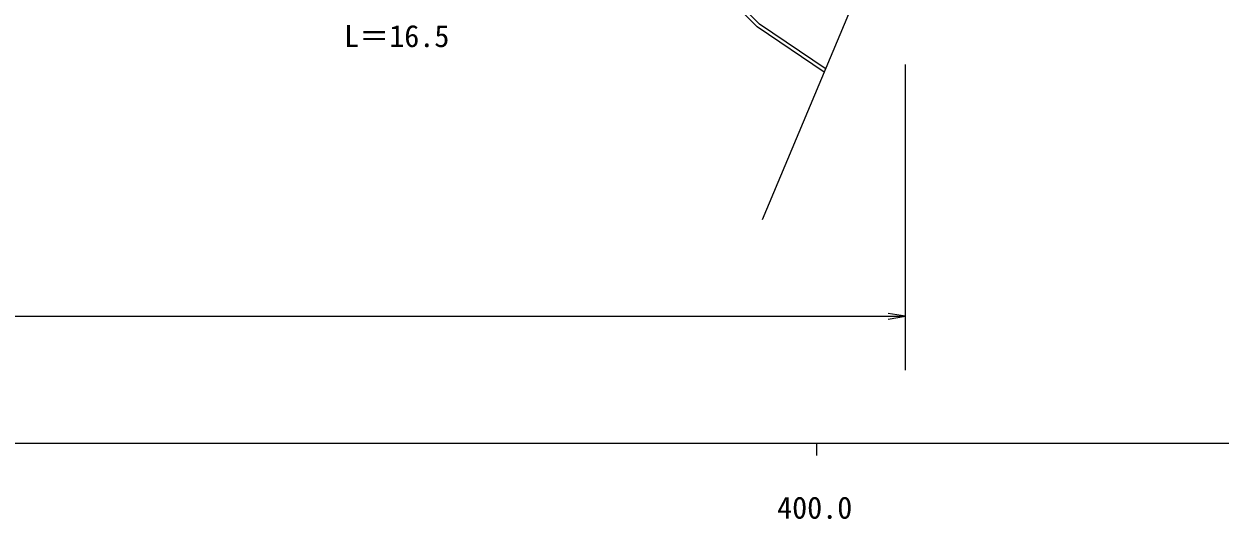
# Model space of a CAD drawing. Units: millimetres, scale not verified. Extents: x -49731810 to 680000, y -249061936 to 380000.
# Drawn here: x 402227 to 501481, y 198715 to 239796 of the extents above; entities that cross this region are included whole.
import ezdxf
from ezdxf.enums import TextEntityAlignment as Align

# ---------------------------------------------------------------- set-up
doc = ezdxf.new("R2010")
doc.units = ezdxf.units.MM
doc.header["$LTSCALE"] = 1000
for name, color, linetype, lineweight in [('M-BGD', 7, 'Continuous', 13), ('M-BGD-RSTR', 3, 'Continuous', 13), ('M-STR-STR3', 7, 'Continuous', 13), ('M-TTL-BAND', 7, 'Continuous', 25)]:
    doc.layers.add(name, color=color, linetype=linetype, lineweight=lineweight)
doc.styles.add('ＭＳ ゴシック', font='')
doc.styles.get('ＭＳ ゴシック').set_extended_font_data('MS Gothic')

# ---------------------------------------------------------------- blocks, each defined once
blk = doc.blocks.new('open_arrow')
at = {"color": 0, "linetype": 'Continuous', "lineweight": -2}
blk.add_lwpolyline([(7.5, 1.25), (0, 0), (7.5, -1.25)], dxfattribs=at)

msp = doc.modelspace()

# ---------------------------------------------------------------- linework, layer by layer
at = {"layer": 'M-BGD'}
for p, q in [((463075, 239552), (460384, 242292)), ((463268, 239784), (460589, 242512)), ((468624, 235805), (463075, 239552)), ((468792, 236054), (463268, 239784))]:
    msp.add_line(p, q, dxfattribs=at)
at = {"layer": 'M-BGD-RSTR'}
msp.add_line((476752, 255192), (463486, 223550), dxfattribs=at)
at = {"layer": 'M-STR-STR3'}
for p, q in [((475377, 211081), (475377, 236438)), ((162155, 215540), (475377, 215540))]:
    msp.add_line(p, q, dxfattribs=at)
at = {"layer": 'M-TTL-BAND'}
for p, q in [((40000, 205000), (579000, 205000)), ((468000, 205000), (468000, 204000))]:
    msp.add_line(p, q, dxfattribs=at)

# ---------------------------------------------------------------- block references
at = {"layer": 'M-STR-STR3', "xscale": 193, "yscale": 193, "rotation": 180}
msp.add_blockref('open_arrow', (475377, 215540), dxfattribs=at)

# ---------------------------------------------------------------- texts
at = {"layer": 'M-STR-STR3', "style": 'ＭＳ ゴシック'}
msp.add_text('L＝16.5', height=1833, dxfattribs=at).set_placement((428794, 239708), align=Align.TOP_LEFT)
at = {"layer": 'M-TTL-BAND', "style": 'ＭＳ ゴシック'}
msp.add_text('400.0', height=1833, dxfattribs=at).set_placement((467844, 198195), align=Align.BOTTOM_CENTER)

doc.saveas('drawing.dxf')
